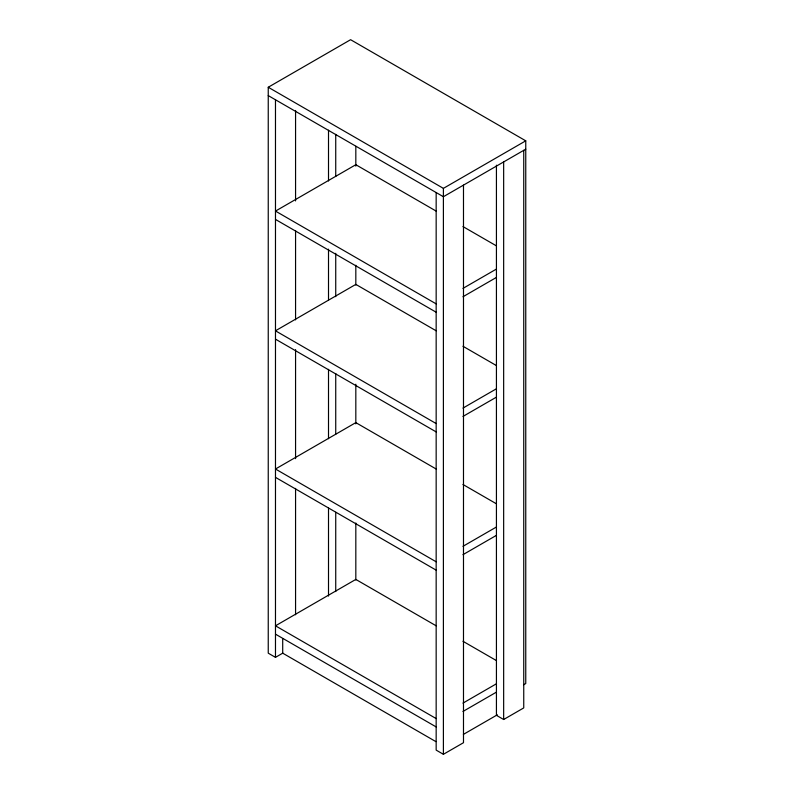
<?xml version="1.0" encoding="UTF-8"?>
<svg xmlns="http://www.w3.org/2000/svg" width="794" height="794" viewBox="0 0 794 794"><rect width="100%" height="100%" fill="white"/><g stroke="black" fill="none" stroke-linecap="round" stroke-linejoin="round"><path stroke-width="1.19" d="M282.882 653.075L275.478 657.353L268.243 653.174L268.243 87.251L350.601 39.7L525.757 140.826L525.757 683.555L523.742 684.716M268.243 87.251L443.399 188.367L525.757 140.826M525.757 149.173L443.399 196.723L268.243 95.598M462.952 288.411L496.161 269.235M462.952 296.767L496.161 277.592M462.952 408.096L496.161 388.921M462.952 416.443L496.161 397.268M462.952 546.332L496.161 527.156M462.952 554.678L496.161 535.503M462.952 703.117L496.161 683.942M462.952 711.474L496.319 692.199M463.378 734.41L497.391 714.779M436.164 192.545L436.164 750.122L443.399 754.3L463.488 742.708L463.488 185.121M496.429 165.192L496.429 715.334L503.654 719.513L523.742 707.911L523.742 150.334M436.164 211.105L355.821 164.715L275.478 211.105L436.164 303.874M462.952 226.568L496.161 245.733M275.478 219.452L436.164 312.221M436.164 330.78L355.821 284.391L275.478 330.78L436.164 423.559M462.952 346.244L496.161 365.419M275.478 339.127L436.164 431.906M436.164 469.016L355.821 422.626L275.478 469.016L436.164 561.795M462.952 484.479L496.161 503.654M275.478 477.363L436.164 570.142M436.164 625.811L355.821 579.422L275.478 625.811L436.164 718.58M462.952 641.274L496.161 660.439M275.478 634.158L436.164 726.927M435.896 741.626L282.704 653.174L282.704 638.525M503.654 161.926L503.654 719.513M443.399 188.367L443.399 754.3M355.821 146.314L355.821 166.135M355.821 265.265L355.821 285.086M355.821 384.217L355.821 423.867M355.821 522.988L355.821 579.987M335.733 134.365L335.733 176.496M335.733 253.316L335.733 296.688M335.733 373.508L335.733 434.219M335.733 512.289L335.733 591.58M328.508 130.196L328.508 180.992M328.508 249.147L328.508 299.943M328.508 369.329L328.508 438.725M328.508 508.11L328.508 596.086M295.567 110.475L295.567 200.932M295.567 230.667L295.567 319.883M295.567 349.618L295.567 458.654M295.567 488.389L295.567 614.774M275.478 99.776L275.478 657.353"/></g></svg>
